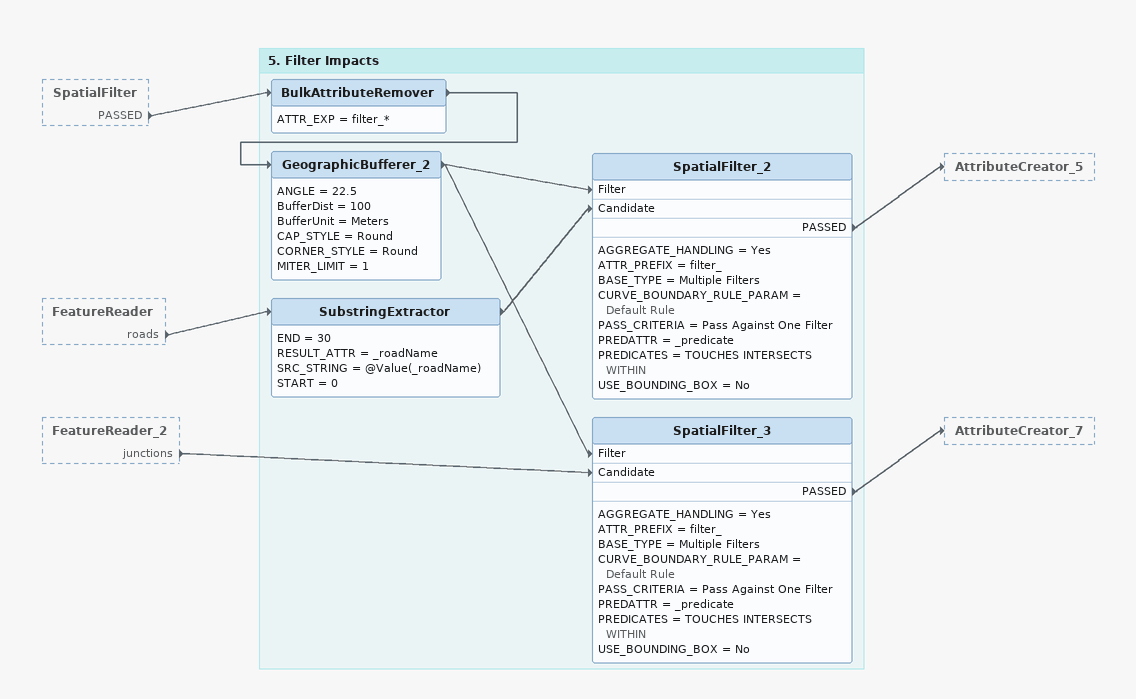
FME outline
SpatialFilter [outside]
    PASSED -> BulkAttributeRemover
FeatureReader [outside]
    roads -> SubstringExtractor
FeatureReader_2 [outside]
    junctions -> SpatialFilter_3 [Candidate]

Bookmark: 5. Filter Impacts
BulkAttributeRemover
    ATTR_EXP = filter_*
    -> GeographicBufferer_2
GeographicBufferer_2
    ANGLE = 22.5
    BufferDist = 100
    BufferUnit = Meters
    CAP_STYLE = Round
    CORNER_STYLE = Round
    MITER_LIMIT = 1
    -> SpatialFilter_2 [Filter]
    -> SpatialFilter_3 [Filter]
SubstringExtractor
    END = 30
    RESULT_ATTR = _roadName
    SRC_STRING = @Value(_roadName)
    START = 0
    -> SpatialFilter_2 [Candidate]
SpatialFilter_2
    AGGREGATE_HANDLING = Yes
    ATTR_PREFIX = filter_
    BASE_TYPE = Multiple Filters
    CURVE_BOUNDARY_RULE_PARAM = Default Rule
    PASS_CRITERIA = Pass Against One Filter
    PREDATTR = _predicate
    PREDICATES = TOUCHES INTERSECTS WITHIN
    USE_BOUNDING_BOX = No
    PASSED -> AttributeCreator_5
SpatialFilter_3
    AGGREGATE_HANDLING = Yes
    ATTR_PREFIX = filter_
    BASE_TYPE = Multiple Filters
    CURVE_BOUNDARY_RULE_PARAM = Default Rule
    PASS_CRITERIA = Pass Against One Filter
    PREDATTR = _predicate
    PREDICATES = TOUCHES INTERSECTS WITHIN
    USE_BOUNDING_BOX = No
    PASSED -> AttributeCreator_7
